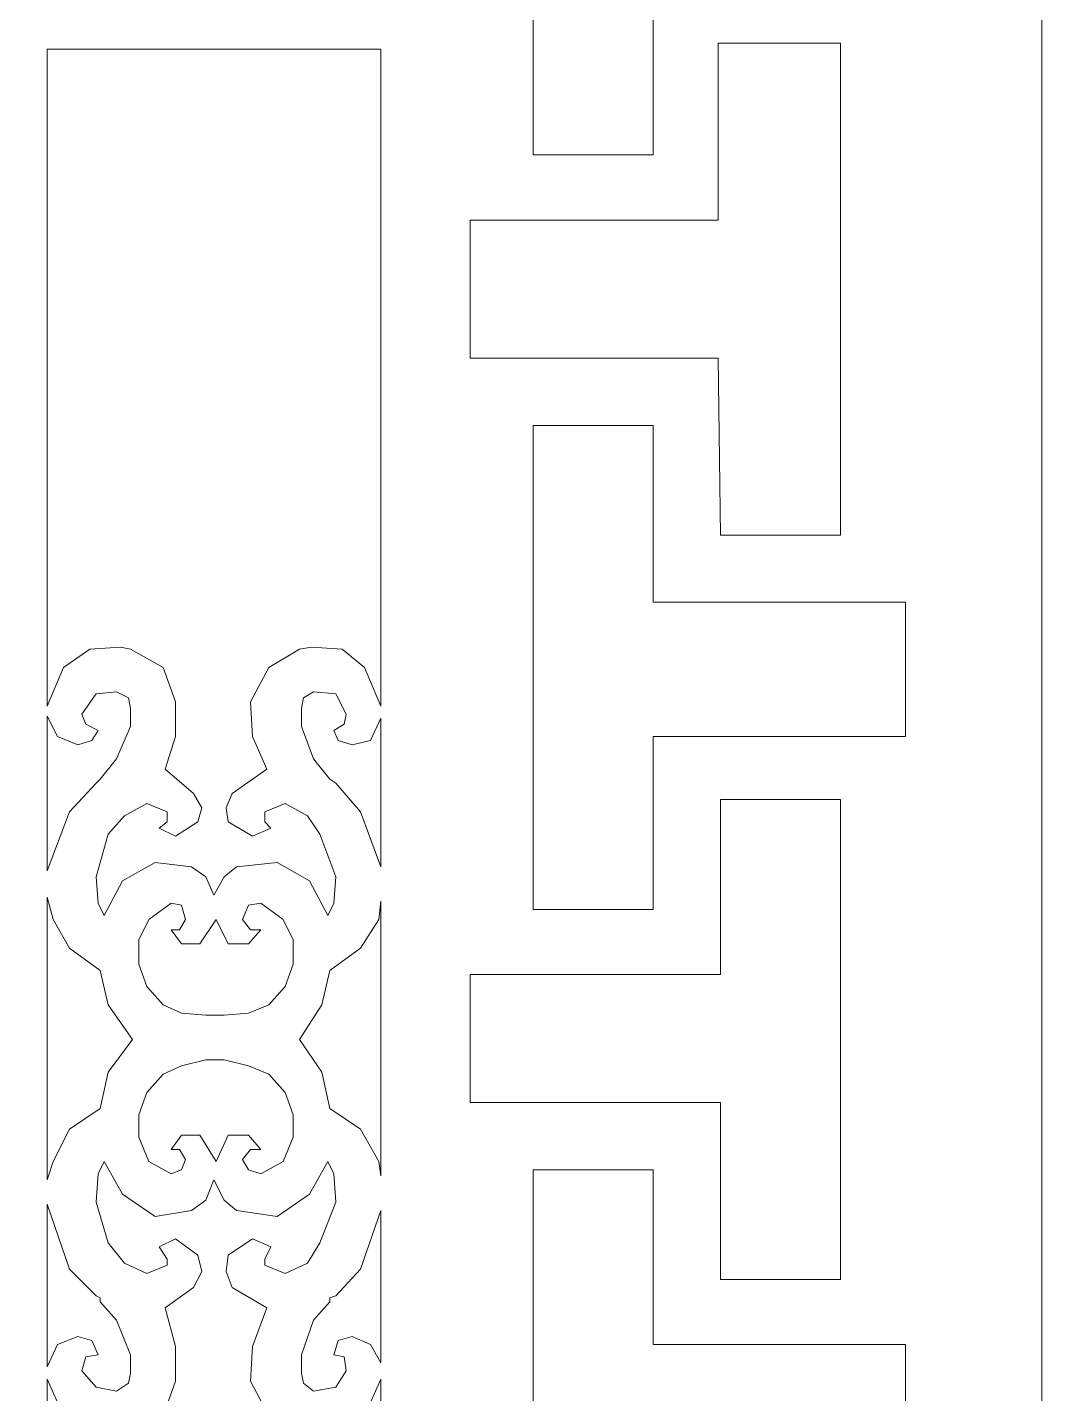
# Model space of a CAD drawing. Header units: centimetres. Extents: x -6.6 to 5.7, y -11.1 to 14.
# Drawn here: x 3.014 to 5.672, y -5.912 to -2.332 of the extents above; entities that cross this region are included whole.
import ezdxf

# ---------------------------------------------------------------- set-up
doc = ezdxf.new("R2010")
doc.units = ezdxf.units.CM
doc.header["$MEASUREMENT"] = 0

msp = doc.modelspace()

# ---------------------------------------------------------------- linework, layer by layer
at = {"color": 242, "lineweight": 9}
for points, knots in [([(-6.63835, 1.16011), (-6.63835, 1.16011), (5.6716, 1.16011), (5.6716, 1.16011), (5.6716, 1.16011), (5.6716, 1.16011), (5.6716, -11.1392), (5.6716, -11.1392), (5.6716, -11.1392), (5.6716, -11.1392), (-6.63835, -11.1392), (-6.63835, -11.1392), (-6.63835, -11.1392), (-6.63835, -11.1392), (-6.63835, 1.16011), (-6.63835, 1.16011)], [0, 0, 0, 0, 0.2, 0.2, 0.2, 0.2, 0.4, 0.4, 0.4, 0.4, 0.6, 0.6, 0.6, 0.6, 1, 1, 1, 1]), ([(5.31454, -2.20784), (5.31454, -2.20784), (4.65374, -2.20784), (4.65374, -2.20784), (4.65374, -2.20784), (4.65374, -2.20784), (4.65374, -2.66609), (4.65374, -2.66609), (4.65374, -2.66609), (4.65374, -2.66609), (4.33933, -2.66609), (4.33933, -2.66609), (4.33933, -2.66609), (4.33933, -2.66609), (4.33933, -1.38182), (4.33933, -1.38182), (4.33933, -1.38182), (4.33933, -1.38182), (4.65374, -1.38182), (4.65374, -1.38182), (4.65374, -1.38182), (4.65374, -1.38182), (4.65374, -1.84007), (4.65374, -1.84007), (4.65374, -1.84007), (4.65374, -1.84007), (5.31454, -1.84007), (5.31454, -1.84007), (5.31454, -1.84007), (5.31454, -1.84007), (5.31454, -2.20784), (5.31454, -2.20784)], [0, 0, 0, 0, 0.1111111, 0.1111111, 0.1111111, 0.1111111, 0.2222222, 0.2222222, 0.2222222, 0.2222222, 0.3333333, 0.3333333, 0.3333333, 0.3333333, 0.4444444, 0.4444444, 0.4444444, 0.4444444, 0.5555556, 0.5555556, 0.5555556, 0.5555556, 0.6666667, 0.6666667, 0.6666667, 0.6666667, 0.7777778, 0.7777778, 0.7777778, 0.7777778, 1, 1, 1, 1]), ([(3.06572, -4.11023), (3.06572, -4.11023), (3.06572, -2.38899), (3.06572, -2.38899), (3.06572, -2.38899), (3.06572, -2.38899), (3.93966, -2.38899), (3.93966, -2.38899), (3.93966, -2.38899), (3.93966, -2.38899), (3.93966, -4.11023), (3.93966, -4.11023), (3.93966, -4.11023), (3.93966, -4.11023), (3.89705, -4.00904), (3.89705, -4.00904), (3.89705, -4.00904), (3.89705, -4.00904), (3.83841, -3.9611), (3.83841, -3.9611), (3.83841, -3.9611), (3.83841, -3.9611), (3.7585, -3.95575), (3.7585, -3.95575), (3.7585, -3.95575), (3.7585, -3.95575), (3.72656, -3.9611), (3.72656, -3.9611), (3.72656, -3.9611), (3.72656, -3.9611), (3.6466, -4.00904), (3.6466, -4.00904), (3.6466, -4.00904), (3.6466, -4.00904), (3.59862, -4.09962), (3.59862, -4.09962), (3.59862, -4.09962), (3.59862, -4.09962), (3.60393, -4.1902), (3.60393, -4.1902), (3.60393, -4.1902), (3.60393, -4.1902), (3.64126, -4.27542), (3.64126, -4.27542), (3.64126, -4.27542), (3.64126, -4.27542), (3.55067, -4.33941), (3.55067, -4.33941), (3.55067, -4.33941), (3.55067, -4.33941), (3.53465, -4.37674), (3.53465, -4.37674), (3.53465, -4.37674), (3.53465, -4.37674), (3.54001, -4.414), (3.54001, -4.414), (3.54001, -4.414), (3.54001, -4.414), (3.60393, -4.4513), (3.60393, -4.4513), (3.60393, -4.4513), (3.60393, -4.4513), (3.6519, -4.42998), (3.6519, -4.42998), (3.6519, -4.42998), (3.6519, -4.42998), (3.63594, -4.414), (3.63594, -4.414), (3.63594, -4.414), (3.63594, -4.414), (3.63594, -4.38735), (3.63594, -4.38735), (3.63594, -4.38735), (3.63594, -4.38735), (3.68922, -4.36602), (3.68922, -4.36602), (3.68922, -4.36602), (3.68922, -4.36602), (3.74782, -4.39806), (3.74782, -4.39806), (3.74782, -4.39806), (3.74782, -4.39806), (3.77981, -4.44599), (3.77981, -4.44599), (3.77981, -4.44599), (3.77981, -4.44599), (3.82245, -4.55787), (3.82245, -4.55787), (3.82245, -4.55787), (3.82245, -4.55787), (3.81711, -4.6272), (3.81711, -4.6272), (3.81711, -4.6272), (3.81711, -4.6272), (3.80111, -4.65917), (3.80111, -4.65917), (3.80111, -4.65917), (3.80111, -4.65917), (3.75314, -4.56854), (3.75314, -4.56854), (3.75314, -4.56854), (3.75314, -4.56854), (3.66791, -4.52066), (3.66791, -4.52066), (3.66791, -4.52066), (3.66791, -4.52066), (3.56133, -4.53127), (3.56133, -4.53127), (3.56133, -4.53127), (3.56133, -4.53127), (3.52934, -4.55787), (3.52934, -4.55787), (3.52934, -4.55787), (3.52934, -4.55787), (3.50268, -4.60583), (3.50268, -4.60583), (3.50268, -4.60583), (3.50268, -4.60583), (3.48139, -4.55787), (3.48139, -4.55787), (3.48139, -4.55787), (3.48139, -4.55787), (3.44408, -4.53127), (3.44408, -4.53127), (3.44408, -4.53127), (3.44408, -4.53127), (3.34816, -4.52066), (3.34816, -4.52066), (3.34816, -4.52066), (3.34816, -4.52066), (3.26292, -4.56854), (3.26292, -4.56854), (3.26292, -4.56854), (3.26292, -4.56854), (3.21495, -4.65917), (3.21495, -4.65917), (3.21495, -4.65917), (3.21495, -4.65917), (3.19897, -4.6272), (3.19897, -4.6272), (3.19897, -4.6272), (3.19897, -4.6272), (3.19364, -4.55787), (3.19364, -4.55787), (3.19364, -4.55787), (3.19364, -4.55787), (3.2256, -4.44599), (3.2256, -4.44599), (3.2256, -4.44599), (3.2256, -4.44599), (3.26824, -4.39806), (3.26824, -4.39806), (3.26824, -4.39806), (3.26824, -4.39806), (3.32682, -4.36602), (3.32682, -4.36602), (3.32682, -4.36602), (3.32682, -4.36602), (3.38012, -4.38735), (3.38012, -4.38735), (3.38012, -4.38735), (3.38012, -4.38735), (3.38012, -4.414), (3.38012, -4.414), (3.38012, -4.414), (3.38012, -4.414), (3.35882, -4.42998), (3.35882, -4.42998), (3.35882, -4.42998), (3.35882, -4.42998), (3.40148, -4.4513), (3.40148, -4.4513), (3.40148, -4.4513), (3.40148, -4.4513), (3.46011, -4.414), (3.46011, -4.414), (3.46011, -4.414), (3.46011, -4.414), (3.47071, -4.37674), (3.47071, -4.37674), (3.47071, -4.37674), (3.47071, -4.37674), (3.44946, -4.33941), (3.44946, -4.33941), (3.44946, -4.33941), (3.44946, -4.33941), (3.37478, -4.27542), (3.37478, -4.27542), (3.37478, -4.27542), (3.37478, -4.27542), (3.40148, -4.1902), (3.40148, -4.1902), (3.40148, -4.1902), (3.40148, -4.1902), (3.40148, -4.09962), (3.40148, -4.09962), (3.40148, -4.09962), (3.40148, -4.09962), (3.36945, -4.00904), (3.36945, -4.00904), (3.36945, -4.00904), (3.36945, -4.00904), (3.2842, -3.9611), (3.2842, -3.9611), (3.2842, -3.9611), (3.2842, -3.9611), (3.25758, -3.95575), (3.25758, -3.95575), (3.25758, -3.95575), (3.25758, -3.95575), (3.17766, -3.9611), (3.17766, -3.9611), (3.17766, -3.9611), (3.17766, -3.9611), (3.10837, -4.00904), (3.10837, -4.00904), (3.10837, -4.00904), (3.10837, -4.00904), (3.06572, -4.11023), (3.06572, -4.11023)], [0, 0, 0, 0, 0.0178571, 0.0178571, 0.0178571, 0.0178571, 0.0357143, 0.0357143, 0.0357143, 0.0357143, 0.0535714, 0.0535714, 0.0535714, 0.0535714, 0.0714286, 0.0714286, 0.0714286, 0.0714286, 0.0892857, 0.0892857, 0.0892857, 0.0892857, 0.1071429, 0.1071429, 0.1071429, 0.1071429, 0.125, 0.125, 0.125, 0.125, 0.1428571, 0.1428571, 0.1428571, 0.1428571, 0.1607143, 0.1607143, 0.1607143, 0.1607143, 0.1785714, 0.1785714, 0.1785714, 0.1785714, 0.1964286, 0.1964286, 0.1964286, 0.1964286, 0.2142857, 0.2142857, 0.2142857, 0.2142857, 0.2321429, 0.2321429, 0.2321429, 0.2321429, 0.25, 0.25, 0.25, 0.25, 0.2678571, 0.2678571, 0.2678571, 0.2678571, 0.2857143, 0.2857143, 0.2857143, 0.2857143, 0.3035714, 0.3035714, 0.3035714, 0.3035714, 0.3214286, 0.3214286, 0.3214286, 0.3214286, 0.3392857, 0.3392857, 0.3392857, 0.3392857, 0.3571429, 0.3571429, 0.3571429, 0.3571429, 0.375, 0.375, 0.375, 0.375, 0.3928571, 0.3928571, 0.3928571, 0.3928571, 0.4107143, 0.4107143, 0.4107143, 0.4107143, 0.4285714, 0.4285714, 0.4285714, 0.4285714, 0.4464286, 0.4464286, 0.4464286, 0.4464286, 0.4642857, 0.4642857, 0.4642857, 0.4642857, 0.4821429, 0.4821429, 0.4821429, 0.4821429, 0.5, 0.5, 0.5, 0.5, 0.5178571, 0.5178571, 0.5178571, 0.5178571, 0.5357143, 0.5357143, 0.5357143, 0.5357143, 0.5535714, 0.5535714, 0.5535714, 0.5535714, 0.5714286, 0.5714286, 0.5714286, 0.5714286, 0.5892857, 0.5892857, 0.5892857, 0.5892857, 0.6071429, 0.6071429, 0.6071429, 0.6071429, 0.625, 0.625, 0.625, 0.625, 0.6428571, 0.6428571, 0.6428571, 0.6428571, 0.6607143, 0.6607143, 0.6607143, 0.6607143, 0.6785714, 0.6785714, 0.6785714, 0.6785714, 0.6964286, 0.6964286, 0.6964286, 0.6964286, 0.7142857, 0.7142857, 0.7142857, 0.7142857, 0.7321429, 0.7321429, 0.7321429, 0.7321429, 0.75, 0.75, 0.75, 0.75, 0.7678571, 0.7678571, 0.7678571, 0.7678571, 0.7857143, 0.7857143, 0.7857143, 0.7857143, 0.8035714, 0.8035714, 0.8035714, 0.8035714, 0.8214286, 0.8214286, 0.8214286, 0.8214286, 0.8392857, 0.8392857, 0.8392857, 0.8392857, 0.8571429, 0.8571429, 0.8571429, 0.8571429, 0.875, 0.875, 0.875, 0.875, 0.8928571, 0.8928571, 0.8928571, 0.8928571, 0.9107143, 0.9107143, 0.9107143, 0.9107143, 0.9285714, 0.9285714, 0.9285714, 0.9285714, 0.9464286, 0.9464286, 0.9464286, 0.9464286, 0.9642857, 0.9642857, 0.9642857, 0.9642857, 1, 1, 1, 1]), ([(4.1741, -2.83667), (4.1741, -2.83667), (4.82429, -2.83667), (4.82429, -2.83667), (4.82429, -2.83667), (4.82429, -2.83667), (4.82429, -2.373), (4.82429, -2.373), (4.82429, -2.373), (4.82429, -2.373), (5.14407, -2.373), (5.14407, -2.373), (5.14407, -2.373), (5.14407, -2.373), (5.14407, -3.6626), (5.14407, -3.6626), (5.14407, -3.6626), (5.14407, -3.6626), (4.82962, -3.6626), (4.82962, -3.6626), (4.82962, -3.6626), (4.82962, -3.6626), (4.82429, -3.19901), (4.82429, -3.19901), (4.82429, -3.19901), (4.82429, -3.19901), (4.1741, -3.19901), (4.1741, -3.19901), (4.1741, -3.19901), (4.1741, -3.19901), (4.1741, -2.83667), (4.1741, -2.83667)], [0, 0, 0, 0, 0.1111111, 0.1111111, 0.1111111, 0.1111111, 0.2222222, 0.2222222, 0.2222222, 0.2222222, 0.3333333, 0.3333333, 0.3333333, 0.3333333, 0.4444444, 0.4444444, 0.4444444, 0.4444444, 0.5555556, 0.5555556, 0.5555556, 0.5555556, 0.6666667, 0.6666667, 0.6666667, 0.6666667, 0.7777778, 0.7777778, 0.7777778, 0.7777778, 1, 1, 1, 1]), ([(5.31454, -4.1902), (5.31454, -4.1902), (4.65374, -4.1902), (4.65374, -4.1902), (4.65374, -4.1902), (4.65374, -4.1902), (4.65374, -4.64317), (4.65374, -4.64317), (4.65374, -4.64317), (4.65374, -4.64317), (4.33933, -4.64317), (4.33933, -4.64317), (4.33933, -4.64317), (4.33933, -4.64317), (4.33933, -3.37483), (4.33933, -3.37483), (4.33933, -3.37483), (4.33933, -3.37483), (4.65374, -3.37483), (4.65374, -3.37483), (4.65374, -3.37483), (4.65374, -3.37483), (4.65374, -3.83844), (4.65374, -3.83844), (4.65374, -3.83844), (4.65374, -3.83844), (5.31454, -3.83844), (5.31454, -3.83844), (5.31454, -3.83844), (5.31454, -3.83844), (5.31454, -4.1902), (5.31454, -4.1902)], [0, 0, 0, 0, 0.1111111, 0.1111111, 0.1111111, 0.1111111, 0.2222222, 0.2222222, 0.2222222, 0.2222222, 0.3333333, 0.3333333, 0.3333333, 0.3333333, 0.4444444, 0.4444444, 0.4444444, 0.4444444, 0.5555556, 0.5555556, 0.5555556, 0.5555556, 0.6666667, 0.6666667, 0.6666667, 0.6666667, 0.7777778, 0.7777778, 0.7777778, 0.7777778, 1, 1, 1, 1]), ([(3.06572, -4.13691), (3.06572, -4.13691), (3.09235, -4.1902), (3.09235, -4.1902), (3.09235, -4.1902), (3.09235, -4.1902), (3.14566, -4.21154), (3.14566, -4.21154), (3.14566, -4.21154), (3.14566, -4.21154), (3.18296, -4.20086), (3.18296, -4.20086), (3.18296, -4.20086), (3.18296, -4.20086), (3.19897, -4.17422), (3.19897, -4.17422), (3.19897, -4.17422), (3.19897, -4.17422), (3.167, -4.15822), (3.167, -4.15822), (3.167, -4.15822), (3.167, -4.15822), (3.1563, -4.13156), (3.1563, -4.13156), (3.1563, -4.13156), (3.1563, -4.13156), (3.19364, -4.07827), (3.19364, -4.07827), (3.19364, -4.07827), (3.19364, -4.07827), (3.24687, -4.07296), (3.24687, -4.07296), (3.24687, -4.07296), (3.24687, -4.07296), (3.2789, -4.08896), (3.2789, -4.08896), (3.2789, -4.08896), (3.2789, -4.08896), (3.2842, -4.11561), (3.2842, -4.11561), (3.2842, -4.11561), (3.2842, -4.11561), (3.2842, -4.16356), (3.2842, -4.16356), (3.2842, -4.16356), (3.2842, -4.16356), (3.24687, -4.24883), (3.24687, -4.24883), (3.24687, -4.24883), (3.24687, -4.24883), (3.20429, -4.30209), (3.20429, -4.30209), (3.20429, -4.30209), (3.20429, -4.30209), (3.19364, -4.31275), (3.19364, -4.31275), (3.19364, -4.31275), (3.19364, -4.31275), (3.12436, -4.38735), (3.12436, -4.38735), (3.12436, -4.38735), (3.12436, -4.38735), (3.06572, -4.54191), (3.06572, -4.54191), (3.06572, -4.54191), (3.06572, -4.54191), (3.06572, -4.13691), (3.06572, -4.13691)], [0, 0, 0, 0, 0.0555556, 0.0555556, 0.0555556, 0.0555556, 0.1111111, 0.1111111, 0.1111111, 0.1111111, 0.1666667, 0.1666667, 0.1666667, 0.1666667, 0.2222222, 0.2222222, 0.2222222, 0.2222222, 0.2777778, 0.2777778, 0.2777778, 0.2777778, 0.3333333, 0.3333333, 0.3333333, 0.3333333, 0.3888889, 0.3888889, 0.3888889, 0.3888889, 0.4444444, 0.4444444, 0.4444444, 0.4444444, 0.5, 0.5, 0.5, 0.5, 0.5555556, 0.5555556, 0.5555556, 0.5555556, 0.6111111, 0.6111111, 0.6111111, 0.6111111, 0.6666667, 0.6666667, 0.6666667, 0.6666667, 0.7222222, 0.7222222, 0.7222222, 0.7222222, 0.7777778, 0.7777778, 0.7777778, 0.7777778, 0.8333333, 0.8333333, 0.8333333, 0.8333333, 0.8888889, 0.8888889, 0.8888889, 0.8888889, 1, 1, 1, 1]), ([(3.93966, -4.53127), (3.93966, -4.53127), (3.88643, -4.38735), (3.88643, -4.38735), (3.88643, -4.38735), (3.88643, -4.38735), (3.82245, -4.31275), (3.82245, -4.31275), (3.82245, -4.31275), (3.82245, -4.31275), (3.80642, -4.30209), (3.80642, -4.30209), (3.80642, -4.30209), (3.80642, -4.30209), (3.76379, -4.24883), (3.76379, -4.24883), (3.76379, -4.24883), (3.76379, -4.24883), (3.73185, -4.16356), (3.73185, -4.16356), (3.73185, -4.16356), (3.73185, -4.16356), (3.73185, -4.11561), (3.73185, -4.11561), (3.73185, -4.11561), (3.73185, -4.11561), (3.73721, -4.08896), (3.73721, -4.08896), (3.73721, -4.08896), (3.73721, -4.08896), (3.76379, -4.07296), (3.76379, -4.07296), (3.76379, -4.07296), (3.76379, -4.07296), (3.82245, -4.07827), (3.82245, -4.07827), (3.82245, -4.07827), (3.82245, -4.07827), (3.84908, -4.13156), (3.84908, -4.13156), (3.84908, -4.13156), (3.84908, -4.13156), (3.84373, -4.15822), (3.84373, -4.15822), (3.84373, -4.15822), (3.84373, -4.15822), (3.81711, -4.17422), (3.81711, -4.17422), (3.81711, -4.17422), (3.81711, -4.17422), (3.82779, -4.20086), (3.82779, -4.20086), (3.82779, -4.20086), (3.82779, -4.20086), (3.8651, -4.21154), (3.8651, -4.21154), (3.8651, -4.21154), (3.8651, -4.21154), (3.91302, -4.20086), (3.91302, -4.20086), (3.91302, -4.20086), (3.91302, -4.20086), (3.93966, -4.14222), (3.93966, -4.14222), (3.93966, -4.14222), (3.93966, -4.14222), (3.93966, -4.53127), (3.93966, -4.53127)], [0, 0, 0, 0, 0.0555556, 0.0555556, 0.0555556, 0.0555556, 0.1111111, 0.1111111, 0.1111111, 0.1111111, 0.1666667, 0.1666667, 0.1666667, 0.1666667, 0.2222222, 0.2222222, 0.2222222, 0.2222222, 0.2777778, 0.2777778, 0.2777778, 0.2777778, 0.3333333, 0.3333333, 0.3333333, 0.3333333, 0.3888889, 0.3888889, 0.3888889, 0.3888889, 0.4444444, 0.4444444, 0.4444444, 0.4444444, 0.5, 0.5, 0.5, 0.5, 0.5555556, 0.5555556, 0.5555556, 0.5555556, 0.6111111, 0.6111111, 0.6111111, 0.6111111, 0.6666667, 0.6666667, 0.6666667, 0.6666667, 0.7222222, 0.7222222, 0.7222222, 0.7222222, 0.7777778, 0.7777778, 0.7777778, 0.7777778, 0.8333333, 0.8333333, 0.8333333, 0.8333333, 0.8888889, 0.8888889, 0.8888889, 0.8888889, 1, 1, 1, 1]), ([(3.06572, -4.54191), (3.06572, -4.54191), (3.06572, -4.13691), (3.06572, -4.13691), (3.06572, -4.13691), (3.06572, -4.13691), (3.06572, -4.54191), (3.06572, -4.54191)], [0, 0, 0, 0, 0.3333333, 0.3333333, 0.3333333, 0.3333333, 1, 1, 1, 1]), ([(4.1741, -4.81373), (4.1741, -4.81373), (4.82962, -4.81373), (4.82962, -4.81373), (4.82962, -4.81373), (4.82962, -4.81373), (4.82962, -4.35538), (4.82962, -4.35538), (4.82962, -4.35538), (4.82962, -4.35538), (5.14407, -4.35538), (5.14407, -4.35538), (5.14407, -4.35538), (5.14407, -4.35538), (5.14407, -5.61305), (5.14407, -5.61305), (5.14407, -5.61305), (5.14407, -5.61305), (4.82962, -5.61305), (4.82962, -5.61305), (4.82962, -5.61305), (4.82962, -5.61305), (4.82962, -5.14941), (4.82962, -5.14941), (4.82962, -5.14941), (4.82962, -5.14941), (4.1741, -5.14941), (4.1741, -5.14941), (4.1741, -5.14941), (4.1741, -5.14941), (4.1741, -4.81373), (4.1741, -4.81373)], [0, 0, 0, 0, 0.1111111, 0.1111111, 0.1111111, 0.1111111, 0.2222222, 0.2222222, 0.2222222, 0.2222222, 0.3333333, 0.3333333, 0.3333333, 0.3333333, 0.4444444, 0.4444444, 0.4444444, 0.4444444, 0.5555556, 0.5555556, 0.5555556, 0.5555556, 0.6666667, 0.6666667, 0.6666667, 0.6666667, 0.7777778, 0.7777778, 0.7777778, 0.7777778, 1, 1, 1, 1]), ([(3.06572, -4.61118), (3.06572, -4.61118), (3.0817, -4.66977), (3.0817, -4.66977), (3.0817, -4.66977), (3.0817, -4.66977), (3.12436, -4.74443), (3.12436, -4.74443), (3.12436, -4.74443), (3.12436, -4.74443), (3.20429, -4.80303), (3.20429, -4.80303), (3.20429, -4.80303), (3.20429, -4.80303), (3.2256, -4.89359), (3.2256, -4.89359), (3.2256, -4.89359), (3.2256, -4.89359), (3.28954, -4.9842), (3.28954, -4.9842), (3.28954, -4.9842), (3.28954, -4.9842), (3.2256, -5.06946), (3.2256, -5.06946), (3.2256, -5.06946), (3.2256, -5.06946), (3.20429, -5.16539), (3.20429, -5.16539), (3.20429, -5.16539), (3.20429, -5.16539), (3.12436, -5.2187), (3.12436, -5.2187), (3.12436, -5.2187), (3.12436, -5.2187), (3.0817, -5.30399), (3.0817, -5.30399), (3.0817, -5.30399), (3.0817, -5.30399), (3.06572, -5.35188), (3.06572, -5.35188), (3.06572, -5.35188), (3.06572, -5.35188), (3.06572, -4.61118), (3.06572, -4.61118)], [0, 0, 0, 0, 0.0833333, 0.0833333, 0.0833333, 0.0833333, 0.1666667, 0.1666667, 0.1666667, 0.1666667, 0.25, 0.25, 0.25, 0.25, 0.3333333, 0.3333333, 0.3333333, 0.3333333, 0.4166667, 0.4166667, 0.4166667, 0.4166667, 0.5, 0.5, 0.5, 0.5, 0.5833333, 0.5833333, 0.5833333, 0.5833333, 0.6666667, 0.6666667, 0.6666667, 0.6666667, 0.75, 0.75, 0.75, 0.75, 0.8333333, 0.8333333, 0.8333333, 0.8333333, 1, 1, 1, 1]), ([(3.06572, -5.35188), (3.06572, -5.35188), (3.06572, -4.61118), (3.06572, -4.61118), (3.06572, -4.61118), (3.06572, -4.61118), (3.06572, -5.35188), (3.06572, -5.35188)], [0, 0, 0, 0, 0.3333333, 0.3333333, 0.3333333, 0.3333333, 1, 1, 1, 1]), ([(3.50806, -4.92028), (3.50806, -4.92028), (3.50268, -4.92028), (3.50268, -4.92028), (3.50268, -4.92028), (3.50268, -4.92028), (3.48672, -4.92028), (3.48672, -4.92028), (3.48672, -4.92028), (3.48672, -4.92028), (3.48139, -4.92028), (3.48139, -4.92028), (3.48139, -4.92028), (3.48139, -4.92028), (3.41745, -4.91493), (3.41745, -4.91493), (3.41745, -4.91493), (3.41745, -4.91493), (3.36945, -4.89359), (3.36945, -4.89359), (3.36945, -4.89359), (3.36945, -4.89359), (3.32682, -4.84565), (3.32682, -4.84565), (3.32682, -4.84565), (3.32682, -4.84565), (3.30554, -4.78705), (3.30554, -4.78705), (3.30554, -4.78705), (3.30554, -4.78705), (3.30554, -4.72307), (3.30554, -4.72307), (3.30554, -4.72307), (3.30554, -4.72307), (3.33218, -4.66977), (3.33218, -4.66977), (3.33218, -4.66977), (3.33218, -4.66977), (3.3908, -4.6272), (3.3908, -4.6272), (3.3908, -4.6272), (3.3908, -4.6272), (3.41745, -4.63252), (3.41745, -4.63252), (3.41745, -4.63252), (3.41745, -4.63252), (3.42815, -4.66977), (3.42815, -4.66977), (3.42815, -4.66977), (3.42815, -4.66977), (3.41211, -4.69643), (3.41211, -4.69643), (3.41211, -4.69643), (3.41211, -4.69643), (3.3908, -4.69643), (3.3908, -4.69643), (3.3908, -4.69643), (3.3908, -4.69643), (3.41745, -4.73372), (3.41745, -4.73372), (3.41745, -4.73372), (3.41745, -4.73372), (3.4654, -4.73372), (3.4654, -4.73372), (3.4654, -4.73372), (3.4654, -4.73372), (3.50806, -4.66977), (3.50806, -4.66977), (3.50806, -4.66977), (3.50806, -4.66977), (3.54001, -4.73372), (3.54001, -4.73372), (3.54001, -4.73372), (3.54001, -4.73372), (3.59328, -4.73372), (3.59328, -4.73372), (3.59328, -4.73372), (3.59328, -4.73372), (3.62531, -4.69643), (3.62531, -4.69643), (3.62531, -4.69643), (3.62531, -4.69643), (3.59862, -4.69643), (3.59862, -4.69643), (3.59862, -4.69643), (3.59862, -4.69643), (3.57731, -4.66977), (3.57731, -4.66977), (3.57731, -4.66977), (3.57731, -4.66977), (3.59328, -4.63252), (3.59328, -4.63252), (3.59328, -4.63252), (3.59328, -4.63252), (3.62531, -4.6272), (3.62531, -4.6272), (3.62531, -4.6272), (3.62531, -4.6272), (3.68387, -4.66977), (3.68387, -4.66977), (3.68387, -4.66977), (3.68387, -4.66977), (3.71058, -4.72307), (3.71058, -4.72307), (3.71058, -4.72307), (3.71058, -4.72307), (3.71058, -4.78705), (3.71058, -4.78705), (3.71058, -4.78705), (3.71058, -4.78705), (3.68922, -4.84565), (3.68922, -4.84565), (3.68922, -4.84565), (3.68922, -4.84565), (3.6466, -4.89359), (3.6466, -4.89359), (3.6466, -4.89359), (3.6466, -4.89359), (3.59328, -4.91493), (3.59328, -4.91493), (3.59328, -4.91493), (3.59328, -4.91493), (3.52934, -4.92028), (3.52934, -4.92028), (3.52934, -4.92028), (3.52934, -4.92028), (3.52401, -4.92028), (3.52401, -4.92028), (3.52401, -4.92028), (3.52401, -4.92028), (3.50806, -4.92028), (3.50806, -4.92028)], [0, 0, 0, 0, 0.0294118, 0.0294118, 0.0294118, 0.0294118, 0.0588235, 0.0588235, 0.0588235, 0.0588235, 0.0882353, 0.0882353, 0.0882353, 0.0882353, 0.1176471, 0.1176471, 0.1176471, 0.1176471, 0.1470588, 0.1470588, 0.1470588, 0.1470588, 0.1764706, 0.1764706, 0.1764706, 0.1764706, 0.2058824, 0.2058824, 0.2058824, 0.2058824, 0.2352941, 0.2352941, 0.2352941, 0.2352941, 0.2647059, 0.2647059, 0.2647059, 0.2647059, 0.2941176, 0.2941176, 0.2941176, 0.2941176, 0.3235294, 0.3235294, 0.3235294, 0.3235294, 0.3529412, 0.3529412, 0.3529412, 0.3529412, 0.3823529, 0.3823529, 0.3823529, 0.3823529, 0.4117647, 0.4117647, 0.4117647, 0.4117647, 0.4411765, 0.4411765, 0.4411765, 0.4411765, 0.4705882, 0.4705882, 0.4705882, 0.4705882, 0.5, 0.5, 0.5, 0.5, 0.5294118, 0.5294118, 0.5294118, 0.5294118, 0.5588235, 0.5588235, 0.5588235, 0.5588235, 0.5882353, 0.5882353, 0.5882353, 0.5882353, 0.6176471, 0.6176471, 0.6176471, 0.6176471, 0.6470588, 0.6470588, 0.6470588, 0.6470588, 0.6764706, 0.6764706, 0.6764706, 0.6764706, 0.7058824, 0.7058824, 0.7058824, 0.7058824, 0.7352941, 0.7352941, 0.7352941, 0.7352941, 0.7647059, 0.7647059, 0.7647059, 0.7647059, 0.7941176, 0.7941176, 0.7941176, 0.7941176, 0.8235294, 0.8235294, 0.8235294, 0.8235294, 0.8529412, 0.8529412, 0.8529412, 0.8529412, 0.8823529, 0.8823529, 0.8823529, 0.8823529, 0.9117647, 0.9117647, 0.9117647, 0.9117647, 0.9411765, 0.9411765, 0.9411765, 0.9411765, 1, 1, 1, 1]), ([(3.93966, -5.34129), (3.93966, -5.34129), (3.93434, -5.30399), (3.93434, -5.30399), (3.93434, -5.30399), (3.93434, -5.30399), (3.88643, -5.2187), (3.88643, -5.2187), (3.88643, -5.2187), (3.88643, -5.2187), (3.80642, -5.16539), (3.80642, -5.16539), (3.80642, -5.16539), (3.80642, -5.16539), (3.78511, -5.06946), (3.78511, -5.06946), (3.78511, -5.06946), (3.78511, -5.06946), (3.72656, -4.9842), (3.72656, -4.9842), (3.72656, -4.9842), (3.72656, -4.9842), (3.78511, -4.89359), (3.78511, -4.89359), (3.78511, -4.89359), (3.78511, -4.89359), (3.80642, -4.80303), (3.80642, -4.80303), (3.80642, -4.80303), (3.80642, -4.80303), (3.88643, -4.74443), (3.88643, -4.74443), (3.88643, -4.74443), (3.88643, -4.74443), (3.93434, -4.66977), (3.93434, -4.66977), (3.93434, -4.66977), (3.93434, -4.66977), (3.93966, -4.62187), (3.93966, -4.62187), (3.93966, -4.62187), (3.93966, -4.62187), (3.93966, -5.34129), (3.93966, -5.34129)], [0, 0, 0, 0, 0.0833333, 0.0833333, 0.0833333, 0.0833333, 0.1666667, 0.1666667, 0.1666667, 0.1666667, 0.25, 0.25, 0.25, 0.25, 0.3333333, 0.3333333, 0.3333333, 0.3333333, 0.4166667, 0.4166667, 0.4166667, 0.4166667, 0.5, 0.5, 0.5, 0.5, 0.5833333, 0.5833333, 0.5833333, 0.5833333, 0.6666667, 0.6666667, 0.6666667, 0.6666667, 0.75, 0.75, 0.75, 0.75, 0.8333333, 0.8333333, 0.8333333, 0.8333333, 1, 1, 1, 1]), ([(3.93966, -4.62187), (3.93966, -4.62187), (3.93966, -5.34129), (3.93966, -5.34129), (3.93966, -5.34129), (3.93966, -5.34129), (3.93966, -4.62187), (3.93966, -4.62187)], [0, 0, 0, 0, 0.3333333, 0.3333333, 0.3333333, 0.3333333, 1, 1, 1, 1]), ([(3.52401, -5.03748), (3.52401, -5.03748), (3.52934, -5.03748), (3.52934, -5.03748), (3.52934, -5.03748), (3.52934, -5.03748), (3.59328, -5.05349), (3.59328, -5.05349), (3.59328, -5.05349), (3.59328, -5.05349), (3.6466, -5.07478), (3.6466, -5.07478), (3.6466, -5.07478), (3.6466, -5.07478), (3.68922, -5.12275), (3.68922, -5.12275), (3.68922, -5.12275), (3.68922, -5.12275), (3.71058, -5.1814), (3.71058, -5.1814), (3.71058, -5.1814), (3.71058, -5.1814), (3.71058, -5.23997), (3.71058, -5.23997), (3.71058, -5.23997), (3.71058, -5.23997), (3.68387, -5.30399), (3.68387, -5.30399), (3.68387, -5.30399), (3.68387, -5.30399), (3.62531, -5.33592), (3.62531, -5.33592), (3.62531, -5.33592), (3.62531, -5.33592), (3.59328, -5.32526), (3.59328, -5.32526), (3.59328, -5.32526), (3.59328, -5.32526), (3.57731, -5.2986), (3.57731, -5.2986), (3.57731, -5.2986), (3.57731, -5.2986), (3.59862, -5.27199), (3.59862, -5.27199), (3.59862, -5.27199), (3.59862, -5.27199), (3.62531, -5.27199), (3.62531, -5.27199), (3.62531, -5.27199), (3.62531, -5.27199), (3.59328, -5.23466), (3.59328, -5.23466), (3.59328, -5.23466), (3.59328, -5.23466), (3.54001, -5.23466), (3.54001, -5.23466), (3.54001, -5.23466), (3.54001, -5.23466), (3.50806, -5.30399), (3.50806, -5.30399), (3.50806, -5.30399), (3.50806, -5.30399), (3.4654, -5.23466), (3.4654, -5.23466), (3.4654, -5.23466), (3.4654, -5.23466), (3.41745, -5.23466), (3.41745, -5.23466), (3.41745, -5.23466), (3.41745, -5.23466), (3.3908, -5.27199), (3.3908, -5.27199), (3.3908, -5.27199), (3.3908, -5.27199), (3.41211, -5.27199), (3.41211, -5.27199), (3.41211, -5.27199), (3.41211, -5.27199), (3.42815, -5.2986), (3.42815, -5.2986), (3.42815, -5.2986), (3.42815, -5.2986), (3.41745, -5.32526), (3.41745, -5.32526), (3.41745, -5.32526), (3.41745, -5.32526), (3.3908, -5.33592), (3.3908, -5.33592), (3.3908, -5.33592), (3.3908, -5.33592), (3.33218, -5.30399), (3.33218, -5.30399), (3.33218, -5.30399), (3.33218, -5.30399), (3.30554, -5.23997), (3.30554, -5.23997), (3.30554, -5.23997), (3.30554, -5.23997), (3.30554, -5.1814), (3.30554, -5.1814), (3.30554, -5.1814), (3.30554, -5.1814), (3.32682, -5.12275), (3.32682, -5.12275), (3.32682, -5.12275), (3.32682, -5.12275), (3.36945, -5.07478), (3.36945, -5.07478), (3.36945, -5.07478), (3.36945, -5.07478), (3.41745, -5.05349), (3.41745, -5.05349), (3.41745, -5.05349), (3.41745, -5.05349), (3.48139, -5.03748), (3.48139, -5.03748), (3.48139, -5.03748), (3.48139, -5.03748), (3.48672, -5.03748), (3.48672, -5.03748), (3.48672, -5.03748), (3.48672, -5.03748), (3.50268, -5.03748), (3.50268, -5.03748), (3.50268, -5.03748), (3.50268, -5.03748), (3.50806, -5.03748), (3.50806, -5.03748), (3.50806, -5.03748), (3.50806, -5.03748), (3.52401, -5.03748), (3.52401, -5.03748)], [0, 0, 0, 0, 0.0294118, 0.0294118, 0.0294118, 0.0294118, 0.0588235, 0.0588235, 0.0588235, 0.0588235, 0.0882353, 0.0882353, 0.0882353, 0.0882353, 0.1176471, 0.1176471, 0.1176471, 0.1176471, 0.1470588, 0.1470588, 0.1470588, 0.1470588, 0.1764706, 0.1764706, 0.1764706, 0.1764706, 0.2058824, 0.2058824, 0.2058824, 0.2058824, 0.2352941, 0.2352941, 0.2352941, 0.2352941, 0.2647059, 0.2647059, 0.2647059, 0.2647059, 0.2941176, 0.2941176, 0.2941176, 0.2941176, 0.3235294, 0.3235294, 0.3235294, 0.3235294, 0.3529412, 0.3529412, 0.3529412, 0.3529412, 0.3823529, 0.3823529, 0.3823529, 0.3823529, 0.4117647, 0.4117647, 0.4117647, 0.4117647, 0.4411765, 0.4411765, 0.4411765, 0.4411765, 0.4705882, 0.4705882, 0.4705882, 0.4705882, 0.5, 0.5, 0.5, 0.5, 0.5294118, 0.5294118, 0.5294118, 0.5294118, 0.5588235, 0.5588235, 0.5588235, 0.5588235, 0.5882353, 0.5882353, 0.5882353, 0.5882353, 0.6176471, 0.6176471, 0.6176471, 0.6176471, 0.6470588, 0.6470588, 0.6470588, 0.6470588, 0.6764706, 0.6764706, 0.6764706, 0.6764706, 0.7058824, 0.7058824, 0.7058824, 0.7058824, 0.7352941, 0.7352941, 0.7352941, 0.7352941, 0.7647059, 0.7647059, 0.7647059, 0.7647059, 0.7941176, 0.7941176, 0.7941176, 0.7941176, 0.8235294, 0.8235294, 0.8235294, 0.8235294, 0.8529412, 0.8529412, 0.8529412, 0.8529412, 0.8823529, 0.8823529, 0.8823529, 0.8823529, 0.9117647, 0.9117647, 0.9117647, 0.9117647, 0.9411765, 0.9411765, 0.9411765, 0.9411765, 1, 1, 1, 1]), ([(3.06572, -5.87414), (3.06572, -5.87414), (3.06572, -7.58474), (3.06572, -7.58474), (3.06572, -7.58474), (3.06572, -7.58474), (3.93966, -7.58474), (3.93966, -7.58474), (3.93966, -7.58474), (3.93966, -7.58474), (3.93966, -5.87414), (3.93966, -5.87414), (3.93966, -5.87414), (3.93966, -5.87414), (3.89705, -5.97004), (3.89705, -5.97004), (3.89705, -5.97004), (3.89705, -5.97004), (3.83841, -6.018), (3.83841, -6.018), (3.83841, -6.018), (3.83841, -6.018), (3.7585, -6.03403), (3.7585, -6.03403), (3.7585, -6.03403), (3.7585, -6.03403), (3.72656, -6.02334), (3.72656, -6.02334), (3.72656, -6.02334), (3.72656, -6.02334), (3.6466, -5.97004), (3.6466, -5.97004), (3.6466, -5.97004), (3.6466, -5.97004), (3.59862, -5.87947), (3.59862, -5.87947), (3.59862, -5.87947), (3.59862, -5.87947), (3.60393, -5.78892), (3.60393, -5.78892), (3.60393, -5.78892), (3.60393, -5.78892), (3.64126, -5.68761), (3.64126, -5.68761), (3.64126, -5.68761), (3.64126, -5.68761), (3.55067, -5.63436), (3.55067, -5.63436), (3.55067, -5.63436), (3.55067, -5.63436), (3.53465, -5.59173), (3.53465, -5.59173), (3.53465, -5.59173), (3.53465, -5.59173), (3.54001, -5.54912), (3.54001, -5.54912), (3.54001, -5.54912), (3.54001, -5.54912), (3.60393, -5.50646), (3.60393, -5.50646), (3.60393, -5.50646), (3.60393, -5.50646), (3.6519, -5.52779), (3.6519, -5.52779), (3.6519, -5.52779), (3.6519, -5.52779), (3.63594, -5.55971), (3.63594, -5.55971), (3.63594, -5.55971), (3.63594, -5.55971), (3.63594, -5.57576), (3.63594, -5.57576), (3.63594, -5.57576), (3.63594, -5.57576), (3.68922, -5.59701), (3.68922, -5.59701), (3.68922, -5.59701), (3.68922, -5.59701), (3.74782, -5.57039), (3.74782, -5.57039), (3.74782, -5.57039), (3.74782, -5.57039), (3.77981, -5.51712), (3.77981, -5.51712), (3.77981, -5.51712), (3.77981, -5.51712), (3.82245, -5.41054), (3.82245, -5.41054), (3.82245, -5.41054), (3.82245, -5.41054), (3.81711, -5.33592), (3.81711, -5.33592), (3.81711, -5.33592), (3.81711, -5.33592), (3.80111, -5.30399), (3.80111, -5.30399), (3.80111, -5.30399), (3.80111, -5.30399), (3.75314, -5.38922), (3.75314, -5.38922), (3.75314, -5.38922), (3.75314, -5.38922), (3.66791, -5.44782), (3.66791, -5.44782), (3.66791, -5.44782), (3.66791, -5.44782), (3.56133, -5.43183), (3.56133, -5.43183), (3.56133, -5.43183), (3.56133, -5.43183), (3.52934, -5.40516), (3.52934, -5.40516), (3.52934, -5.40516), (3.52934, -5.40516), (3.50268, -5.35188), (3.50268, -5.35188), (3.50268, -5.35188), (3.50268, -5.35188), (3.48139, -5.40516), (3.48139, -5.40516), (3.48139, -5.40516), (3.48139, -5.40516), (3.44408, -5.43183), (3.44408, -5.43183), (3.44408, -5.43183), (3.44408, -5.43183), (3.34816, -5.44782), (3.34816, -5.44782), (3.34816, -5.44782), (3.34816, -5.44782), (3.26292, -5.38922), (3.26292, -5.38922), (3.26292, -5.38922), (3.26292, -5.38922), (3.21495, -5.30399), (3.21495, -5.30399), (3.21495, -5.30399), (3.21495, -5.30399), (3.19897, -5.33592), (3.19897, -5.33592), (3.19897, -5.33592), (3.19897, -5.33592), (3.19364, -5.41054), (3.19364, -5.41054), (3.19364, -5.41054), (3.19364, -5.41054), (3.2256, -5.51712), (3.2256, -5.51712), (3.2256, -5.51712), (3.2256, -5.51712), (3.26824, -5.57039), (3.26824, -5.57039), (3.26824, -5.57039), (3.26824, -5.57039), (3.32682, -5.59701), (3.32682, -5.59701), (3.32682, -5.59701), (3.32682, -5.59701), (3.38012, -5.57576), (3.38012, -5.57576), (3.38012, -5.57576), (3.38012, -5.57576), (3.38012, -5.55971), (3.38012, -5.55971), (3.38012, -5.55971), (3.38012, -5.55971), (3.35882, -5.52779), (3.35882, -5.52779), (3.35882, -5.52779), (3.35882, -5.52779), (3.40148, -5.50646), (3.40148, -5.50646), (3.40148, -5.50646), (3.40148, -5.50646), (3.46011, -5.54912), (3.46011, -5.54912), (3.46011, -5.54912), (3.46011, -5.54912), (3.47071, -5.59173), (3.47071, -5.59173), (3.47071, -5.59173), (3.47071, -5.59173), (3.44946, -5.63436), (3.44946, -5.63436), (3.44946, -5.63436), (3.44946, -5.63436), (3.37478, -5.68761), (3.37478, -5.68761), (3.37478, -5.68761), (3.37478, -5.68761), (3.40148, -5.78892), (3.40148, -5.78892), (3.40148, -5.78892), (3.40148, -5.78892), (3.40148, -5.87947), (3.40148, -5.87947), (3.40148, -5.87947), (3.40148, -5.87947), (3.36945, -5.97004), (3.36945, -5.97004), (3.36945, -5.97004), (3.36945, -5.97004), (3.2842, -6.02334), (3.2842, -6.02334), (3.2842, -6.02334), (3.2842, -6.02334), (3.25758, -6.03403), (3.25758, -6.03403), (3.25758, -6.03403), (3.25758, -6.03403), (3.17766, -6.018), (3.17766, -6.018), (3.17766, -6.018), (3.17766, -6.018), (3.10837, -5.97004), (3.10837, -5.97004), (3.10837, -5.97004), (3.10837, -5.97004), (3.06572, -5.87414), (3.06572, -5.87414)], [0, 0, 0, 0, 0.0178571, 0.0178571, 0.0178571, 0.0178571, 0.0357143, 0.0357143, 0.0357143, 0.0357143, 0.0535714, 0.0535714, 0.0535714, 0.0535714, 0.0714286, 0.0714286, 0.0714286, 0.0714286, 0.0892857, 0.0892857, 0.0892857, 0.0892857, 0.1071429, 0.1071429, 0.1071429, 0.1071429, 0.125, 0.125, 0.125, 0.125, 0.1428571, 0.1428571, 0.1428571, 0.1428571, 0.1607143, 0.1607143, 0.1607143, 0.1607143, 0.1785714, 0.1785714, 0.1785714, 0.1785714, 0.1964286, 0.1964286, 0.1964286, 0.1964286, 0.2142857, 0.2142857, 0.2142857, 0.2142857, 0.2321429, 0.2321429, 0.2321429, 0.2321429, 0.25, 0.25, 0.25, 0.25, 0.2678571, 0.2678571, 0.2678571, 0.2678571, 0.2857143, 0.2857143, 0.2857143, 0.2857143, 0.3035714, 0.3035714, 0.3035714, 0.3035714, 0.3214286, 0.3214286, 0.3214286, 0.3214286, 0.3392857, 0.3392857, 0.3392857, 0.3392857, 0.3571429, 0.3571429, 0.3571429, 0.3571429, 0.375, 0.375, 0.375, 0.375, 0.3928571, 0.3928571, 0.3928571, 0.3928571, 0.4107143, 0.4107143, 0.4107143, 0.4107143, 0.4285714, 0.4285714, 0.4285714, 0.4285714, 0.4464286, 0.4464286, 0.4464286, 0.4464286, 0.4642857, 0.4642857, 0.4642857, 0.4642857, 0.4821429, 0.4821429, 0.4821429, 0.4821429, 0.5, 0.5, 0.5, 0.5, 0.5178571, 0.5178571, 0.5178571, 0.5178571, 0.5357143, 0.5357143, 0.5357143, 0.5357143, 0.5535714, 0.5535714, 0.5535714, 0.5535714, 0.5714286, 0.5714286, 0.5714286, 0.5714286, 0.5892857, 0.5892857, 0.5892857, 0.5892857, 0.6071429, 0.6071429, 0.6071429, 0.6071429, 0.625, 0.625, 0.625, 0.625, 0.6428571, 0.6428571, 0.6428571, 0.6428571, 0.6607143, 0.6607143, 0.6607143, 0.6607143, 0.6785714, 0.6785714, 0.6785714, 0.6785714, 0.6964286, 0.6964286, 0.6964286, 0.6964286, 0.7142857, 0.7142857, 0.7142857, 0.7142857, 0.7321429, 0.7321429, 0.7321429, 0.7321429, 0.75, 0.75, 0.75, 0.75, 0.7678571, 0.7678571, 0.7678571, 0.7678571, 0.7857143, 0.7857143, 0.7857143, 0.7857143, 0.8035714, 0.8035714, 0.8035714, 0.8035714, 0.8214286, 0.8214286, 0.8214286, 0.8214286, 0.8392857, 0.8392857, 0.8392857, 0.8392857, 0.8571429, 0.8571429, 0.8571429, 0.8571429, 0.875, 0.875, 0.875, 0.875, 0.8928571, 0.8928571, 0.8928571, 0.8928571, 0.9107143, 0.9107143, 0.9107143, 0.9107143, 0.9285714, 0.9285714, 0.9285714, 0.9285714, 0.9464286, 0.9464286, 0.9464286, 0.9464286, 0.9642857, 0.9642857, 0.9642857, 0.9642857, 1, 1, 1, 1]), ([(5.31454, -6.14589), (5.31454, -6.14589), (4.65374, -6.14589), (4.65374, -6.14589), (4.65374, -6.14589), (4.65374, -6.14589), (4.65374, -6.60425), (4.65374, -6.60425), (4.65374, -6.60425), (4.65374, -6.60425), (4.33933, -6.60425), (4.33933, -6.60425), (4.33933, -6.60425), (4.33933, -6.60425), (4.33933, -5.32526), (4.33933, -5.32526), (4.33933, -5.32526), (4.33933, -5.32526), (4.65374, -5.32526), (4.65374, -5.32526), (4.65374, -5.32526), (4.65374, -5.32526), (4.65374, -5.78356), (4.65374, -5.78356), (4.65374, -5.78356), (4.65374, -5.78356), (5.31454, -5.78356), (5.31454, -5.78356), (5.31454, -5.78356), (5.31454, -5.78356), (5.31454, -6.14589), (5.31454, -6.14589)], [0, 0, 0, 0, 0.1111111, 0.1111111, 0.1111111, 0.1111111, 0.2222222, 0.2222222, 0.2222222, 0.2222222, 0.3333333, 0.3333333, 0.3333333, 0.3333333, 0.4444444, 0.4444444, 0.4444444, 0.4444444, 0.5555556, 0.5555556, 0.5555556, 0.5555556, 0.6666667, 0.6666667, 0.6666667, 0.6666667, 0.7777778, 0.7777778, 0.7777778, 0.7777778, 1, 1, 1, 1]), ([(3.06572, -5.41585), (3.06572, -5.41585), (3.12436, -5.5864), (3.12436, -5.5864), (3.12436, -5.5864), (3.12436, -5.5864), (3.19364, -5.6557), (3.19364, -5.6557), (3.19364, -5.6557), (3.19364, -5.6557), (3.20429, -5.66104), (3.20429, -5.66104), (3.20429, -5.66104), (3.20429, -5.66104), (3.20429, -5.67164), (3.20429, -5.67164), (3.20429, -5.67164), (3.20429, -5.67164), (3.24687, -5.71961), (3.24687, -5.71961), (3.24687, -5.71961), (3.24687, -5.71961), (3.2842, -5.81022), (3.2842, -5.81022), (3.2842, -5.81022), (3.2842, -5.81022), (3.2842, -5.85817), (3.2842, -5.85817), (3.2842, -5.85817), (3.2842, -5.85817), (3.2789, -5.88475), (3.2789, -5.88475), (3.2789, -5.88475), (3.2789, -5.88475), (3.24687, -5.90613), (3.24687, -5.90613), (3.24687, -5.90613), (3.24687, -5.90613), (3.19364, -5.8955), (3.19364, -5.8955), (3.19364, -5.8955), (3.19364, -5.8955), (3.1563, -5.85282), (3.1563, -5.85282), (3.1563, -5.85282), (3.1563, -5.85282), (3.167, -5.81551), (3.167, -5.81551), (3.167, -5.81551), (3.167, -5.81551), (3.19897, -5.81022), (3.19897, -5.81022), (3.19897, -5.81022), (3.19897, -5.81022), (3.18296, -5.7729), (3.18296, -5.7729), (3.18296, -5.7729), (3.18296, -5.7729), (3.14566, -5.76226), (3.14566, -5.76226), (3.14566, -5.76226), (3.14566, -5.76226), (3.09235, -5.78356), (3.09235, -5.78356), (3.09235, -5.78356), (3.09235, -5.78356), (3.06572, -5.84217), (3.06572, -5.84217), (3.06572, -5.84217), (3.06572, -5.84217), (3.06572, -5.41585), (3.06572, -5.41585)], [0, 0, 0, 0, 0.0526316, 0.0526316, 0.0526316, 0.0526316, 0.1052632, 0.1052632, 0.1052632, 0.1052632, 0.1578947, 0.1578947, 0.1578947, 0.1578947, 0.2105263, 0.2105263, 0.2105263, 0.2105263, 0.2631579, 0.2631579, 0.2631579, 0.2631579, 0.3157895, 0.3157895, 0.3157895, 0.3157895, 0.3684211, 0.3684211, 0.3684211, 0.3684211, 0.4210526, 0.4210526, 0.4210526, 0.4210526, 0.4736842, 0.4736842, 0.4736842, 0.4736842, 0.5263158, 0.5263158, 0.5263158, 0.5263158, 0.5789474, 0.5789474, 0.5789474, 0.5789474, 0.6315789, 0.6315789, 0.6315789, 0.6315789, 0.6842105, 0.6842105, 0.6842105, 0.6842105, 0.7368421, 0.7368421, 0.7368421, 0.7368421, 0.7894737, 0.7894737, 0.7894737, 0.7894737, 0.8421053, 0.8421053, 0.8421053, 0.8421053, 0.8947368, 0.8947368, 0.8947368, 0.8947368, 1, 1, 1, 1]), ([(3.06572, -5.84217), (3.06572, -5.84217), (3.06572, -5.41585), (3.06572, -5.41585), (3.06572, -5.41585), (3.06572, -5.41585), (3.06572, -5.84217), (3.06572, -5.84217)], [0, 0, 0, 0, 0.3333333, 0.3333333, 0.3333333, 0.3333333, 1, 1, 1, 1]), ([(3.93966, -5.83154), (3.93966, -5.83154), (3.91302, -5.78356), (3.91302, -5.78356), (3.91302, -5.78356), (3.91302, -5.78356), (3.8651, -5.76226), (3.8651, -5.76226), (3.8651, -5.76226), (3.8651, -5.76226), (3.82779, -5.7729), (3.82779, -5.7729), (3.82779, -5.7729), (3.82779, -5.7729), (3.81711, -5.81022), (3.81711, -5.81022), (3.81711, -5.81022), (3.81711, -5.81022), (3.84373, -5.81551), (3.84373, -5.81551), (3.84373, -5.81551), (3.84373, -5.81551), (3.84908, -5.85282), (3.84908, -5.85282), (3.84908, -5.85282), (3.84908, -5.85282), (3.82245, -5.8955), (3.82245, -5.8955), (3.82245, -5.8955), (3.82245, -5.8955), (3.76379, -5.90613), (3.76379, -5.90613), (3.76379, -5.90613), (3.76379, -5.90613), (3.73721, -5.88475), (3.73721, -5.88475), (3.73721, -5.88475), (3.73721, -5.88475), (3.73185, -5.85817), (3.73185, -5.85817), (3.73185, -5.85817), (3.73185, -5.85817), (3.73185, -5.81022), (3.73185, -5.81022), (3.73185, -5.81022), (3.73185, -5.81022), (3.76379, -5.71961), (3.76379, -5.71961), (3.76379, -5.71961), (3.76379, -5.71961), (3.80642, -5.67164), (3.80642, -5.67164), (3.80642, -5.67164), (3.80642, -5.67164), (3.80642, -5.66104), (3.80642, -5.66104), (3.80642, -5.66104), (3.80642, -5.66104), (3.82245, -5.6557), (3.82245, -5.6557), (3.82245, -5.6557), (3.82245, -5.6557), (3.88643, -5.5864), (3.88643, -5.5864), (3.88643, -5.5864), (3.88643, -5.5864), (3.93966, -5.43183), (3.93966, -5.43183), (3.93966, -5.43183), (3.93966, -5.43183), (3.93966, -5.83154), (3.93966, -5.83154)], [0, 0, 0, 0, 0.0526316, 0.0526316, 0.0526316, 0.0526316, 0.1052632, 0.1052632, 0.1052632, 0.1052632, 0.1578947, 0.1578947, 0.1578947, 0.1578947, 0.2105263, 0.2105263, 0.2105263, 0.2105263, 0.2631579, 0.2631579, 0.2631579, 0.2631579, 0.3157895, 0.3157895, 0.3157895, 0.3157895, 0.3684211, 0.3684211, 0.3684211, 0.3684211, 0.4210526, 0.4210526, 0.4210526, 0.4210526, 0.4736842, 0.4736842, 0.4736842, 0.4736842, 0.5263158, 0.5263158, 0.5263158, 0.5263158, 0.5789474, 0.5789474, 0.5789474, 0.5789474, 0.6315789, 0.6315789, 0.6315789, 0.6315789, 0.6842105, 0.6842105, 0.6842105, 0.6842105, 0.7368421, 0.7368421, 0.7368421, 0.7368421, 0.7894737, 0.7894737, 0.7894737, 0.7894737, 0.8421053, 0.8421053, 0.8421053, 0.8421053, 0.8947368, 0.8947368, 0.8947368, 0.8947368, 1, 1, 1, 1]), ([(3.93966, -5.43183), (3.93966, -5.43183), (3.93966, -5.83154), (3.93966, -5.83154), (3.93966, -5.83154), (3.93966, -5.83154), (3.93966, -5.43183), (3.93966, -5.43183)], [0, 0, 0, 0, 0.3333333, 0.3333333, 0.3333333, 0.3333333, 1, 1, 1, 1])]:
    msp.add_open_spline(points, degree=3, knots=knots, dxfattribs=at)

doc.saveas('drawing.dxf')
